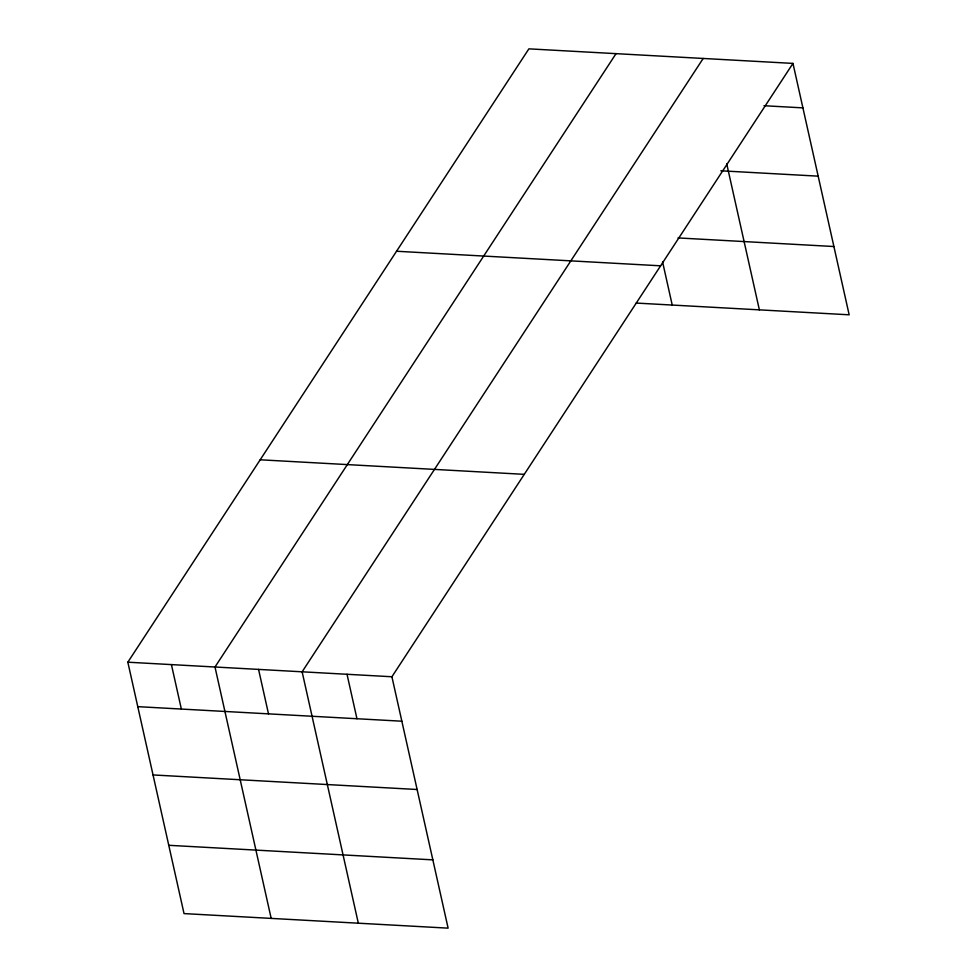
<?xml version="1.0" encoding="UTF-8"?>
<svg xmlns="http://www.w3.org/2000/svg" width="977" height="977" viewBox="0 0 977 977"><rect width="100%" height="100%" fill="white"/><g stroke="black" fill="none" stroke-linecap="round" stroke-linejoin="round"><path stroke-width="1.47" d="M792.97 63.407L391.911 676.756L448.113 928.15L184.03 913.593L127.84 662.198L528.887 48.85L792.97 63.407L849.16 314.802L636.174 303.065M616.035 53.65L214.989 666.998L271.179 918.392M703.184 58.461L302.125 671.797L358.327 923.204M763.99 105.724L802.899 107.873M720.867 170.792L818.164 176.153M678.001 237.924L833.894 246.522M396.54 251.248L660.623 265.817M260.187 459.788L524.258 474.346M127.84 662.198L391.911 676.756M137.781 706.652L401.852 721.209M153.047 774.944L417.118 789.501M168.777 845.3L432.848 859.858M726.717 163.782L759.373 309.856M662.601 261.995L672.225 305.056M347.018 674.277L356.959 718.742M258.563 669.404L268.492 713.857M171.415 664.592L181.356 709.058"/></g></svg>
